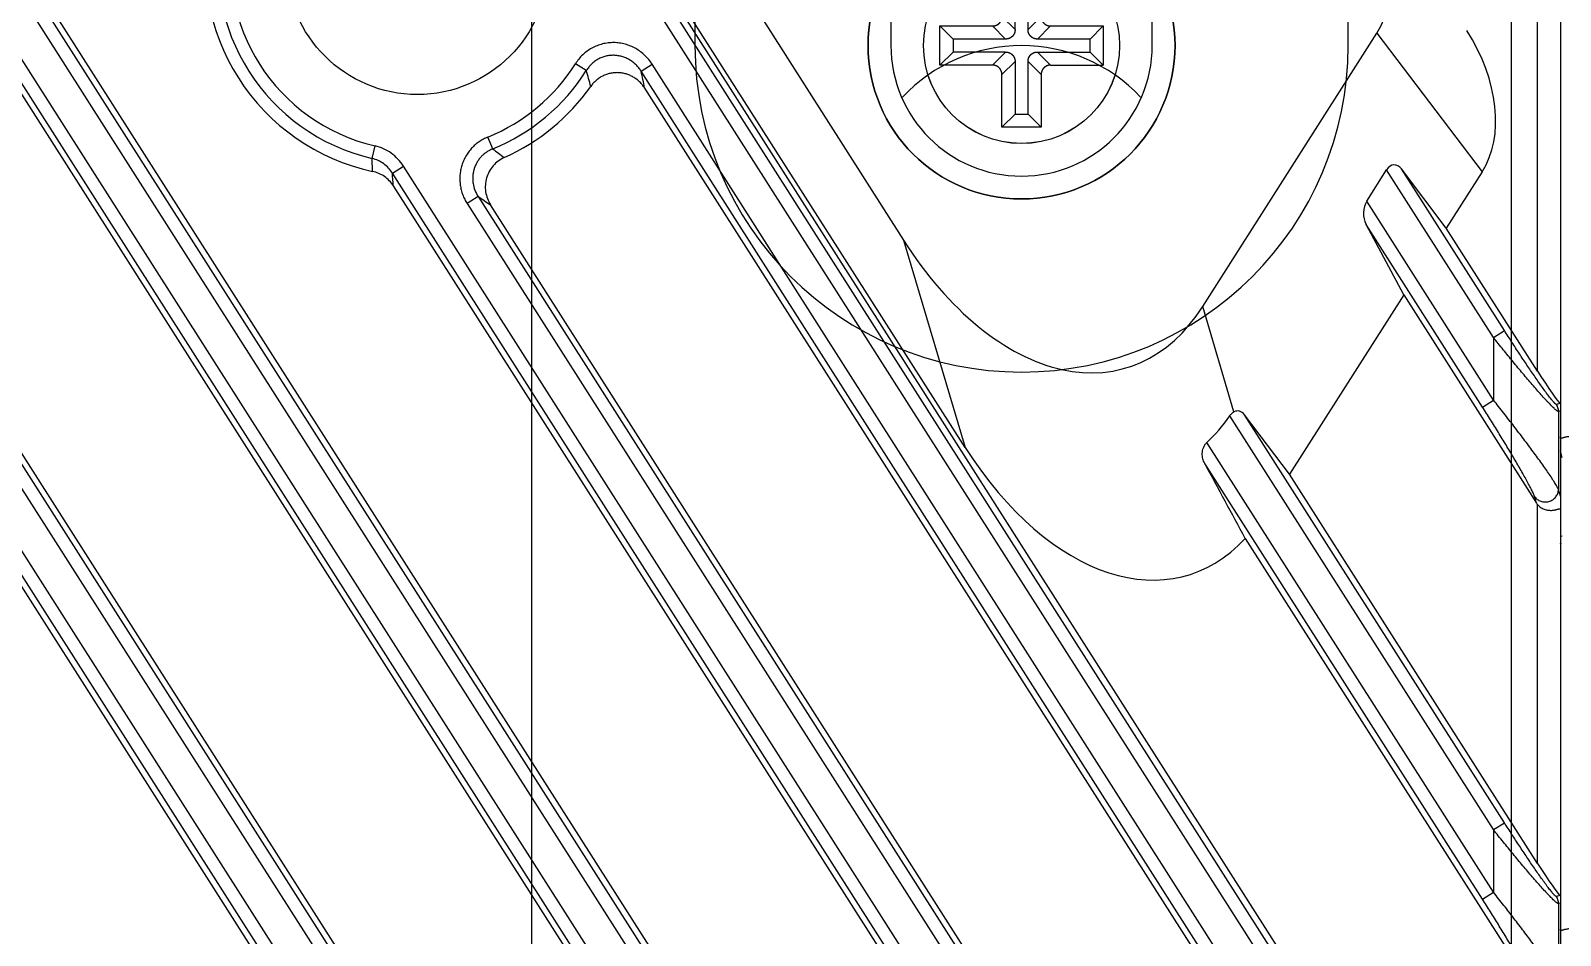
# Model space of a CAD drawing. Header units: millimetres. Extents: x 562 to 17351, y 2396 to 6995.
# Drawn here: x 14491.97 to 14538.82, y 5501.46 to 5529.18 of the extents above; entities that cross this region are included whole.
import ezdxf

# ---------------------------------------------------------------- set-up
doc = ezdxf.new("R2010")
doc.units = ezdxf.units.MM
doc.layers.add('1轮廓线', color=7, linetype='Continuous', lineweight=25)

# ---------------------------------------------------------------- blocks, each defined once
blk = doc.blocks.new('DTGCNV')
at = {"color": 7, "linetype": 'Continuous'}
for p, q in [((12716.618, 5010.197), (12716.618, 4673.197)), ((13316.618, 5010.197), (13316.618, 4672.697)), ((13241.862, 5009.497), (13311.536, 4900.131)), ((13312.208, 4903.17), (13244.47, 5009.497)), ((13251.466, 5009.497), (13315.884, 4908.381)), ((13315.918, 4912.422), (13254.074, 5009.497)), ((13273.283, 5009.497), (13315.918, 4942.573)), ((13243.417, 5008.146), (13310.257, 4903.227)), ((13244.637, 5008.146), (13310.257, 4905.143)), ((13244.973, 5008.36), (13310.593, 4905.357)), ((13314.567, 4911.538), (13253.021, 5008.146)), ((13314.567, 4913.454), (13254.241, 5008.146)), ((13314.903, 4913.668), (13254.577, 5008.36)), ((13314.567, 4943.605), (13273.45, 5008.146)), ((13314.903, 4943.819), (13273.786, 5008.36)), ((13243.081, 5007.932), (13309.921, 4903.013)), ((13314.231, 4911.324), (13252.685, 5007.932)), ((13285.713, 4993.674), (13296.506, 4976.733)), ((13298.391, 4970.387), (13283.84, 4993.228)), ((13315.918, 4972.723), (13315.918, 4984.423)), ((13305.665, 4974.703), (13311, 4983.077)), ((13311, 4983.077), (13314.224, 4978.832)), ((13286.791, 4981.931), (13286.458, 4982.141)), ((13288.47, 4981.911), (13288.806, 4982.125)), ((13314.231, 4941.474), (13288.47, 4981.911)), ((13314.567, 4941.689), (13288.806, 4982.125)), ((13288.577, 4981.395), (13315.884, 4938.532)), ((13280.234, 4979.239), (13280.323, 4979.622)), ((13283.925, 4979.532), (13283.777, 4979.896)), ((13280.247, 4978.844), (13280.234, 4979.239)), ((13280.853, 4978.792), (13281.189, 4979.006)), ((13314.231, 4926.399), (13280.853, 4978.792)), ((13314.567, 4926.613), (13281.189, 4979.006)), ((13310.686, 4977.931), (13311.296, 4978.889)), ((13314.567, 4973.755), (13311.296, 4978.889)), ((13313.125, 4977.107), (13311.749, 4978.92)), ((13314.903, 4973.969), (13311.749, 4978.92)), ((13314.224, 4978.832), (13313.125, 4977.107)), ((13280.881, 4978.4), (13315.884, 4923.457)), ((13283.478, 4978.07), (13283.142, 4977.856)), ((13283.142, 4977.856), (13314.567, 4928.529)), ((13283.478, 4978.07), (13314.903, 4928.743)), ((13315.918, 4927.497), (13283.857, 4977.823)), ((13314.567, 4971.839), (13310.686, 4977.931)), ((13314.231, 4971.625), (13310.666, 4977.22)), ((13311.821, 4975.06), (13310.666, 4977.22)), ((13296.506, 4976.733), (13298.391, 4970.387)), ((13315.918, 4972.723), (13313.125, 4977.107)), ((13311.821, 4975.06), (13308.323, 4969.57)), ((13311.821, 4975.06), (13315.884, 4968.683)), ((13306.623, 4971.477), (13305.665, 4974.703)), ((13314.567, 4973.755), (13314.903, 4973.969)), ((13314.567, 4973.755), (13314.567, 4971.839)), ((13314.231, 4971.625), (13314.567, 4971.839)), ((13316.605, 4971.737), (13316.497, 4971.705)), ((13314.567, 4958.68), (13306.492, 4971.355)), ((13308.323, 4969.57), (13306.947, 4971.382)), ((13314.903, 4958.894), (13306.947, 4971.382)), ((13316.618, 4971.508), (13316.559, 4971.491)), ((13316.559, 4971.491), (13316.559, 4969.1)), ((12716.677, 4970.077), (12716.618, 4970.279)), ((13314.567, 4956.764), (13305.792, 4970.538)), ((13314.231, 4956.55), (13305.727, 4969.898)), ((13315.918, 4957.648), (13308.323, 4969.57)), ((13315.884, 4968.683), (13315.825, 4968.885)), ((13316.618, 4968.897), (13316.559, 4969.1)), ((13315.918, 4957.648), (13315.918, 4968.636)), ((12716.618, 4967.668), (12716.677, 4967.685)), ((13306.97, 4967.6), (13315.884, 4953.608)), ((13314.567, 4958.68), (13314.903, 4958.894)), ((13314.567, 4958.68), (13314.567, 4956.764)), ((13314.231, 4956.55), (13314.567, 4956.764)), ((13316.605, 4956.662), (13316.497, 4956.63)), ((13316.618, 4956.433), (13316.559, 4956.416)), ((13316.559, 4956.416), (13316.559, 4954.024))]:
    blk.add_line(p, q, dxfattribs=at)
for centre, radius in [((13281.618, 4985.197), 4), ((13300.118, 4982.697), 3)]:
    blk.add_circle(centre, radius, dxfattribs=at)
for centre, radius, start, end in [((13281.618, 4985.197), 6.5, 167.1762, 257.8238), ((13281.618, 4985.197), 6.117, 168.0813, 256.9187), ((13281.618, 4985.197), 5.724, 168.0813, 256.9187), ((13281.618, 4985.197), 5.724, 292.1573, 327.7289), ((13281.618, 4985.197), 6.117, 292.1573, 327.7289), ((13260.536, 4974.192), 27.372, 15.3731, 16.4235), ((13250.344, 4973.729), 38.994, 11.338, 12.1117), ((13281.618, 4985.197), 6.5, 294.1626, 324.7775), ((13303.758, 5005.633), 32.781, 232.7708, 233.5427), ((13147.689, 4968.991), 133.524, 4.04112, 4.20977), ((13314.458, 5025.181), 56.384, 236.6713, 237.1307), ((13316.158, 4971.49), 0.402, 0.1282, 32.3718), ((13316.158, 4956.415), 0.402, 0.1282, 32.3718)]:
    blk.add_arc(centre, radius, start, end, dxfattribs=at)
for centre, major_axis, ratio, start_param, end_param in [((13307.844, 4986.019), (2.652, -3.493), 0.684108, 0.247768, 1.451017), ((13311.067, 4981.773), (-2.652, 3.493), 0.684108, -2.893825, -1.690575), ((13311.534, 4978.517), (0, 0.526), 0.63707, -0.698132, 0.785398), ((13310.923, 4977.559), (0, 0.526), 0.63707, 0.785398, 2.268928), ((13300.487, 4982.368), (2.835, -9.544), 0.602666, -1.127854, 0.481922), ((13315.918, 4972.837), (-0.698, 1.104), 0.046753, -4.638574, -3.259594), ((13306.731, 4970.979), (0, 0.526), 0.63707, -0.698132, 0.32795), ((13301.43, 4979.194), (-2.835, 9.544), 0.602666, -2.851522, -2.689693), ((13302.373, 4976.021), (-2.835, 9.544), 0.602666, -4.269446, -2.800254), ((13303.256, 4973.048), (-13.636, 24.957), 0.023371, -1.803611, -1.710108), ((13316.217, 4968.908), (-0.117, 0.402), 0.954439, -4.415997, -4.276035), ((13315.918, 4957.762), (-0.698, 1.104), 0.046753, -4.638574, -3.259594)]:
    blk.add_ellipse(centre, major_axis=major_axis, ratio=ratio, start_param=start_param, end_param=end_param, dxfattribs=at)
for points, knots in [([(13288.806, 4982.125), (13288.775, 4982.174), (13288.706, 4982.269), (13288.587, 4982.398), (13288.453, 4982.511), (13288.306, 4982.608), (13288.148, 4982.685), (13287.982, 4982.742), (13287.81, 4982.778), (13287.635, 4982.791), (13287.459, 4982.782), (13287.286, 4982.75), (13287.119, 4982.696), (13286.96, 4982.621), (13286.812, 4982.527), (13286.677, 4982.414), (13286.557, 4982.286), (13286.489, 4982.191), (13286.458, 4982.141)], [0, 0, 0, 0, 0.062501, 0.125004, 0.187504, 0.250005, 0.312504, 0.375003, 0.437502, 0.5, 0.562497, 0.624995, 0.687493, 0.749992, 0.812491, 0.874991, 0.937497, 1, 1, 1, 1]), ([(13288.47, 4981.911), (13288.448, 4981.946), (13288.399, 4982.015), (13288.315, 4982.108), (13288.22, 4982.191), (13288.115, 4982.262), (13288.003, 4982.32), (13287.884, 4982.363), (13287.76, 4982.39), (13287.634, 4982.401), (13287.508, 4982.396), (13287.383, 4982.373), (13287.263, 4982.335), (13287.149, 4982.28), (13287.042, 4982.211), (13286.946, 4982.129), (13286.861, 4982.036), (13286.813, 4981.967), (13286.791, 4981.931)], [0, 0, 0, 0, 0.06236, 0.124747, 0.187159, 0.249602, 0.312077, 0.374583, 0.437117, 0.499674, 0.562246, 0.624826, 0.687404, 0.74997, 0.812518, 0.87504, 0.937538, 1, 1, 1, 1]), ([(13288.577, 4981.395), (13288.555, 4981.429), (13288.508, 4981.495), (13288.425, 4981.585), (13288.332, 4981.665), (13288.231, 4981.733), (13288.122, 4981.788), (13288.007, 4981.83), (13287.888, 4981.857), (13287.766, 4981.869), (13287.644, 4981.866), (13287.523, 4981.847), (13287.405, 4981.814), (13287.293, 4981.766), (13287.187, 4981.705), (13287.09, 4981.631), (13287.003, 4981.545), (13286.952, 4981.482), (13286.928, 4981.448)], [0, 0, 0, 0, 0.062496, 0.125005, 0.187502, 0.250003, 0.312503, 0.375004, 0.437504, 0.500003, 0.562502, 0.625002, 0.687501, 0.75, 0.8125, 0.874996, 0.937504, 1, 1, 1, 1]), ([(13281.189, 4979.006), (13281.14, 4979.083), (13281.028, 4979.227), (13280.821, 4979.407), (13280.584, 4979.543), (13280.411, 4979.602), (13280.323, 4979.622)], [0, 0, 0, 0, 0.25001, 0.500004, 0.749996, 1, 1, 1, 1]), ([(13283.777, 4979.896), (13283.73, 4979.877), (13283.638, 4979.834), (13283.508, 4979.754), (13283.387, 4979.66), (13283.278, 4979.554), (13283.181, 4979.435), (13283.098, 4979.307), (13283.029, 4979.171), (13282.976, 4979.028), (13282.94, 4978.879), (13282.92, 4978.728), (13282.916, 4978.575), (13282.929, 4978.423), (13282.959, 4978.273), (13283.004, 4978.128), (13283.065, 4977.987), (13283.115, 4977.899), (13283.142, 4977.856)], [0, 0, 0, 0, 0.062496, 0.125, 0.187497, 0.249996, 0.312495, 0.374993, 0.437492, 0.499991, 0.56249, 0.624989, 0.687489, 0.749989, 0.81249, 0.874989, 0.9375, 1, 1, 1, 1]), ([(13283.925, 4979.532), (13283.892, 4979.518), (13283.825, 4979.487), (13283.732, 4979.431), (13283.645, 4979.364), (13283.566, 4979.288), (13283.496, 4979.203), (13283.437, 4979.111), (13283.388, 4979.012), (13283.351, 4978.909), (13283.325, 4978.803), (13283.312, 4978.694), (13283.311, 4978.584), (13283.325, 4978.439), (13283.372, 4978.262), (13283.439, 4978.131), (13283.478, 4978.07)], [0, 0, 0, 0, 0.062516, 0.125059, 0.18761, 0.250176, 0.312748, 0.375323, 0.437895, 0.500458, 0.56301, 0.625545, 0.688062, 0.750558, 0.875309, 1, 1, 1, 1]), ([(13280.853, 4978.792), (13280.818, 4978.847), (13280.738, 4978.951), (13280.591, 4979.081), (13280.421, 4979.181), (13280.297, 4979.224), (13280.234, 4979.239)], [0, 0, 0, 0, 0.249846, 0.499786, 0.749838, 1, 1, 1, 1]), ([(13284.279, 4979.267), (13284.214, 4979.238), (13284.09, 4979.165), (13283.933, 4979.02), (13283.81, 4978.844), (13283.728, 4978.645), (13283.692, 4978.433), (13283.701, 4978.219), (13283.755, 4978.011), (13283.819, 4977.883), (13283.857, 4977.823)], [0, 0, 0, 0, 0.125002, 0.249996, 0.374989, 0.499982, 0.624978, 0.749979, 0.874984, 1, 1, 1, 1]), ([(13280.881, 4978.4), (13280.845, 4978.456), (13280.763, 4978.561), (13280.612, 4978.691), (13280.439, 4978.789), (13280.312, 4978.83), (13280.247, 4978.844)], [0, 0, 0, 0, 0.250015, 0.500013, 0.750005, 1, 1, 1, 1]), ([(13316.497, 4971.705), (13316.495, 4971.705), (13316.492, 4971.705), (13316.488, 4971.706), (13316.482, 4971.709), (13316.474, 4971.714), (13316.464, 4971.723), (13316.452, 4971.733), (13316.438, 4971.747), (13316.423, 4971.763), (13316.4, 4971.788), (13316.369, 4971.824), (13316.33, 4971.872), (13316.287, 4971.927), (13316.241, 4971.987), (13316.193, 4972.051), (13316.125, 4972.143), (13316.037, 4972.265), (13315.929, 4972.418), (13315.819, 4972.578), (13315.706, 4972.743), (13315.593, 4972.912), (13315.478, 4973.084), (13315.363, 4973.258), (13315.248, 4973.434), (13315.094, 4973.671), (13314.979, 4973.85), (13314.903, 4973.969)], [0, 0, 0, 0, 0.001988, 0.003277, 0.004801, 0.008605, 0.013451, 0.019328, 0.026206, 0.034036, 0.042764, 0.062675, 0.085465, 0.110691, 0.137955, 0.166932, 0.197336, 0.261568, 0.329268, 0.399486, 0.471568, 0.545042, 0.619552, 0.694837, 0.77068, 0.84692, 1, 1, 1, 1]), ([(13316.559, 4971.491), (13316.557, 4971.491), (13316.552, 4971.491), (13316.544, 4971.493), (13316.535, 4971.498), (13316.523, 4971.505), (13316.51, 4971.514), (13316.489, 4971.53), (13316.459, 4971.555), (13316.42, 4971.591), (13316.375, 4971.634), (13316.326, 4971.683), (13316.273, 4971.738), (13316.216, 4971.797), (13316.135, 4971.885), (13316.028, 4972.003), (13315.894, 4972.154), (13315.755, 4972.313), (13315.612, 4972.48), (13315.466, 4972.653), (13315.318, 4972.831), (13315.169, 4973.011), (13315.019, 4973.195), (13314.817, 4973.443), (13314.667, 4973.63), (13314.567, 4973.755)], [0, 0, 0, 0, 0.002036, 0.004765, 0.008306, 0.012701, 0.017956, 0.024063, 0.038745, 0.05652, 0.077106, 0.100208, 0.125538, 0.152825, 0.181822, 0.244102, 0.310933, 0.381227, 0.454167, 0.529124, 0.605619, 0.683271, 0.76177, 0.840872, 1, 1, 1, 1]), ([(13315.825, 4968.885), (13315.823, 4968.891), (13315.819, 4968.904), (13315.808, 4968.933), (13315.791, 4968.974), (13315.766, 4969.029), (13315.736, 4969.091), (13315.702, 4969.158), (13315.651, 4969.257), (13315.58, 4969.388), (13315.488, 4969.553), (13315.39, 4969.726), (13315.286, 4969.905), (13315.178, 4970.088), (13315.067, 4970.275), (13314.914, 4970.529), (13314.717, 4970.85), (13314.477, 4971.237), (13314.313, 4971.496), (13314.231, 4971.625)], [0, 0, 0, 0, 0.005901, 0.012735, 0.028952, 0.048163, 0.069902, 0.093761, 0.1194, 0.174923, 0.234768, 0.297789, 0.363198, 0.430435, 0.499095, 0.568871, 0.710853, 0.85493, 1, 1, 1, 1]), ([(13316.559, 4969.1), (13316.557, 4969.105), (13316.553, 4969.116), (13316.541, 4969.142), (13316.522, 4969.179), (13316.494, 4969.229), (13316.46, 4969.285), (13316.422, 4969.348), (13316.362, 4969.441), (13316.278, 4969.566), (13316.167, 4969.726), (13316.046, 4969.897), (13315.917, 4970.075), (13315.782, 4970.26), (13315.641, 4970.45), (13315.446, 4970.71), (13315.194, 4971.04), (13314.884, 4971.439), (13314.673, 4971.706), (13314.567, 4971.839)], [0, 0, 0, 0, 0.00509, 0.010986, 0.025069, 0.041978, 0.061422, 0.083117, 0.106791, 0.15915, 0.216898, 0.278823, 0.34401, 0.411766, 0.481566, 0.552988, 0.699417, 0.848964, 1, 1, 1, 1]), ([(13316.618, 4971.739), (13316.618, 4971.738), (13316.618, 4971.736), (13316.618, 4971.734), (13316.617, 4971.733), (13316.615, 4971.732), (13316.613, 4971.733), (13316.611, 4971.734), (13316.608, 4971.735), (13316.606, 4971.736), (13316.605, 4971.737)], [0, 0, 0, 0, 0.134296, 0.239838, 0.325336, 0.408088, 0.50825, 0.637794, 0.80127, 1, 1, 1, 1]), ([(13306.492, 4971.355), (13306.51, 4971.38), (13306.549, 4971.427), (13306.598, 4971.464), (13306.623, 4971.477)], [0, 0, 0, 0, 0.51357, 1, 1, 1, 1]), ([(12717.318, 4970.54), (12717.303, 4970.559), (12717.269, 4970.593), (12717.21, 4970.635), (12717.147, 4970.669), (12717.082, 4970.692), (12717.017, 4970.708), (12716.954, 4970.715), (12716.895, 4970.716), (12716.84, 4970.712), (12716.797, 4970.705), (12716.766, 4970.698), (12716.739, 4970.691), (12716.714, 4970.684), (12716.69, 4970.677), (12716.676, 4970.672), (12716.662, 4970.669), (12716.651, 4970.667), (12716.64, 4970.667), (12716.632, 4970.67), (12716.625, 4970.676), (12716.621, 4970.685), (12716.619, 4970.696), (12716.618, 4970.705), (12716.618, 4970.709)], [0, 0, 0, 0, 0.092092, 0.18383, 0.274482, 0.363041, 0.448376, 0.529457, 0.605459, 0.675766, 0.739913, 0.769539, 0.797439, 0.847676, 0.869774, 0.889641, 0.907107, 0.922074, 0.934647, 0.945489, 0.956057, 0.968087, 0.982675, 1, 1, 1, 1]), ([(13305.727, 4969.898), (13305.702, 4969.944), (13305.663, 4970.044), (13305.647, 4970.18), (13305.659, 4970.293), (13305.684, 4970.381), (13305.726, 4970.466), (13305.768, 4970.516), (13305.792, 4970.538)], [0, 0, 0, 0, 0.227078, 0.464087, 0.589088, 0.719873, 0.857283, 1, 1, 1, 1]), ([(13315.825, 4968.885), (13315.836, 4968.869), (13315.862, 4968.836), (13315.908, 4968.795), (13315.96, 4968.762), (13316.018, 4968.737), (13316.079, 4968.721), (13316.142, 4968.715), (13316.206, 4968.718), (13316.268, 4968.731), (13316.328, 4968.754), (13316.383, 4968.785), (13316.433, 4968.824), (13316.476, 4968.87), (13316.511, 4968.922), (13316.538, 4968.979), (13316.554, 4969.038), (13316.559, 4969.079), (13316.559, 4969.1)], [0, 0, 0, 0, 0.061114, 0.122614, 0.184534, 0.246921, 0.309743, 0.372937, 0.436398, 0.5, 0.563602, 0.627063, 0.690257, 0.753079, 0.815466, 0.877386, 0.938886, 1, 1, 1, 1]), ([(13315.918, 4968.636), (13315.934, 4968.618), (13315.968, 4968.583), (13316.026, 4968.541), (13316.089, 4968.508), (13316.154, 4968.484), (13316.219, 4968.469), (13316.282, 4968.461), (13316.342, 4968.46), (13316.397, 4968.465), (13316.439, 4968.472), (13316.471, 4968.478), (13316.498, 4968.485), (13316.523, 4968.493), (13316.546, 4968.5), (13316.561, 4968.504), (13316.574, 4968.507), (13316.586, 4968.509), (13316.596, 4968.509), (13316.605, 4968.506), (13316.611, 4968.5), (13316.616, 4968.491), (13316.618, 4968.48), (13316.618, 4968.472), (13316.618, 4968.467)], [0, 0, 0, 0, 0.092092, 0.18383, 0.274482, 0.363041, 0.448376, 0.529457, 0.605459, 0.675766, 0.739913, 0.769539, 0.797439, 0.847676, 0.869774, 0.889641, 0.907107, 0.922074, 0.934647, 0.945489, 0.956057, 0.968087, 0.982675, 1, 1, 1, 1]), ([(12716.618, 4967.438), (12716.618, 4967.439), (12716.618, 4967.44), (12716.619, 4967.442), (12716.62, 4967.443), (12716.622, 4967.444), (12716.624, 4967.444), (12716.626, 4967.443), (12716.628, 4967.441), (12716.63, 4967.44), (12716.631, 4967.439)], [0, 0, 0, 0, 0.134296, 0.239838, 0.325336, 0.408088, 0.50825, 0.637794, 0.80127, 1, 1, 1, 1]), ([(13316.497, 4956.63), (13316.495, 4956.629), (13316.492, 4956.63), (13316.488, 4956.631), (13316.482, 4956.634), (13316.474, 4956.639), (13316.464, 4956.647), (13316.452, 4956.658), (13316.438, 4956.671), (13316.423, 4956.687), (13316.4, 4956.712), (13316.369, 4956.748), (13316.33, 4956.797), (13316.287, 4956.852), (13316.241, 4956.912), (13316.193, 4956.976), (13316.125, 4957.068), (13316.037, 4957.19), (13315.929, 4957.343), (13315.819, 4957.503), (13315.706, 4957.668), (13315.593, 4957.837), (13315.478, 4958.009), (13315.363, 4958.183), (13315.248, 4958.359), (13315.094, 4958.596), (13314.979, 4958.775), (13314.903, 4958.894)], [0, 0, 0, 0, 0.001988, 0.003277, 0.004801, 0.008605, 0.013451, 0.019328, 0.026206, 0.034036, 0.042764, 0.062675, 0.085465, 0.110691, 0.137955, 0.166932, 0.197336, 0.261568, 0.329268, 0.399486, 0.471568, 0.545042, 0.619552, 0.694837, 0.77068, 0.84692, 1, 1, 1, 1]), ([(13316.559, 4956.416), (13316.557, 4956.415), (13316.552, 4956.416), (13316.544, 4956.418), (13316.535, 4956.423), (13316.523, 4956.43), (13316.51, 4956.439), (13316.489, 4956.454), (13316.459, 4956.479), (13316.42, 4956.515), (13316.375, 4956.558), (13316.326, 4956.607), (13316.273, 4956.662), (13316.216, 4956.722), (13316.135, 4956.81), (13316.028, 4956.928), (13315.894, 4957.078), (13315.755, 4957.238), (13315.612, 4957.405), (13315.466, 4957.578), (13315.318, 4957.755), (13315.169, 4957.936), (13315.019, 4958.119), (13314.817, 4958.367), (13314.667, 4958.554), (13314.567, 4958.68)], [0, 0, 0, 0, 0.002036, 0.004765, 0.008306, 0.012701, 0.017956, 0.024063, 0.038745, 0.05652, 0.077106, 0.100208, 0.125538, 0.152825, 0.181822, 0.244102, 0.310933, 0.381227, 0.454167, 0.529124, 0.605619, 0.683271, 0.76177, 0.840872, 1, 1, 1, 1]), ([(13315.825, 4953.81), (13315.823, 4953.816), (13315.819, 4953.829), (13315.808, 4953.858), (13315.791, 4953.899), (13315.766, 4953.954), (13315.736, 4954.015), (13315.702, 4954.083), (13315.651, 4954.181), (13315.58, 4954.313), (13315.488, 4954.477), (13315.39, 4954.65), (13315.286, 4954.829), (13315.178, 4955.013), (13315.067, 4955.2), (13314.914, 4955.454), (13314.717, 4955.775), (13314.477, 4956.162), (13314.313, 4956.42), (13314.231, 4956.55)], [0, 0, 0, 0, 0.005901, 0.012735, 0.028952, 0.048163, 0.069902, 0.093761, 0.1194, 0.174923, 0.234768, 0.297789, 0.363198, 0.430435, 0.499095, 0.568871, 0.710853, 0.85493, 1, 1, 1, 1]), ([(13316.559, 4954.024), (13316.557, 4954.03), (13316.553, 4954.041), (13316.541, 4954.067), (13316.522, 4954.104), (13316.494, 4954.154), (13316.46, 4954.21), (13316.422, 4954.272), (13316.362, 4954.365), (13316.278, 4954.491), (13316.167, 4954.651), (13316.046, 4954.821), (13315.917, 4955), (13315.782, 4955.185), (13315.641, 4955.375), (13315.446, 4955.634), (13315.194, 4955.965), (13314.884, 4956.364), (13314.673, 4956.63), (13314.567, 4956.764)], [0, 0, 0, 0, 0.00509, 0.010986, 0.025069, 0.041978, 0.061422, 0.083117, 0.106791, 0.15915, 0.216898, 0.278823, 0.34401, 0.411766, 0.481566, 0.552988, 0.699417, 0.848964, 1, 1, 1, 1]), ([(13316.618, 4956.663), (13316.618, 4956.662), (13316.618, 4956.661), (13316.618, 4956.659), (13316.617, 4956.658), (13316.615, 4956.657), (13316.613, 4956.657), (13316.611, 4956.658), (13316.608, 4956.66), (13316.606, 4956.661), (13316.605, 4956.662)], [0, 0, 0, 0, 0.134296, 0.239838, 0.325336, 0.408088, 0.50825, 0.637794, 0.80127, 1, 1, 1, 1]), ([(12717.318, 4955.465), (12717.303, 4955.483), (12717.269, 4955.517), (12717.21, 4955.56), (12717.147, 4955.593), (12717.082, 4955.617), (12717.017, 4955.632), (12716.954, 4955.64), (12716.895, 4955.641), (12716.84, 4955.636), (12716.797, 4955.629), (12716.766, 4955.622), (12716.739, 4955.616), (12716.714, 4955.608), (12716.69, 4955.601), (12716.676, 4955.597), (12716.662, 4955.594), (12716.651, 4955.592), (12716.64, 4955.592), (12716.632, 4955.595), (12716.625, 4955.601), (12716.621, 4955.61), (12716.619, 4955.621), (12716.618, 4955.629), (12716.618, 4955.634)], [0, 0, 0, 0, 0.092092, 0.18383, 0.274482, 0.363041, 0.448376, 0.529457, 0.605459, 0.675766, 0.739913, 0.769539, 0.797439, 0.847676, 0.869774, 0.889641, 0.907107, 0.922074, 0.934647, 0.945489, 0.956057, 0.968087, 0.982675, 1, 1, 1, 1])]:
    blk.add_open_spline(points, degree=3, knots=knots, dxfattribs=at)
blk = doc.blocks.new('*U61')
blk.add_blockref('DTGCNV', (-13016.618, -4845.197))
blk = doc.blocks.new('*U62')
at = {"color": 0, "linetype": 'ByBlock', "lineweight": -2, "transparency": 16777216}
for p in [(1800, 1350), (2400, 1350)]:
    blk.add_blockref('*U61', p, dxfattribs=at)
blk = doc.blocks.new('rygdvx')
at = {"color": 114, "linetype": 'Continuous', "true_color": 0x139b48}
for p, q in [((14222.558, 11238.585), (14222.558, 11298.585)), ((14252.558, 10963.585), (14252.558, 11298.585)), ((14227.558, 11282.585), (14227.558, 11272.585)), ((14247.558, 11272.585), (14247.558, 11282.585)), ((14233.558, 11274.648), (14233.558, 11272.585)), ((14241.558, 11272.585), (14241.558, 11274.648))]:
    blk.add_line(p, q, dxfattribs=at)
for centre, radius, start, end in [((14237.558, 11272.585), 10, 180, 0), ((14237.558, 11272.585), 4, 180, 0), ((14237.558, 11267.585), 5, 43.1625, 136.8375)]:
    blk.add_arc(centre, radius, start, end, dxfattribs=at)
blk = doc.blocks.new('*U139')
blk.add_blockref('rygdvx', (-13946.558, -11136.347))
blk = doc.blocks.new('*U141')
at = {"color": 0, "linetype": 'ByBlock', "lineweight": -2, "transparency": 16777216}
blk.add_blockref('*U139', (1800, 0), dxfattribs=at)
blk = doc.blocks.new('TFHVNB')
at = {"layer": '1轮廓线', "linetype": 'Continuous', "lineweight": 25}
for p, q in [((11926.127, 3623.706), (11926.529, 3623.304)), ((11926.127, 3622.095), (11926.127, 3623.706)), ((11926.127, 3623.706), (11927.327, 3623.706)), ((11927.327, 3623.706), (11926.925, 3623.304)), ((11927.327, 3623.706), (11927.327, 3622.095)), ((11926.529, 3623.304), (11926.925, 3623.304)), ((11926.529, 3621.693), (11926.529, 3623.304)), ((11926.925, 3621.693), (11926.925, 3623.304)), ((11924.227, 3621.806), (11924.629, 3621.404)), ((11924.227, 3620.606), (11924.227, 3621.806)), ((11924.227, 3621.806), (11925.837, 3621.806)), ((11927.617, 3621.806), (11929.227, 3621.806)), ((11929.227, 3621.806), (11928.825, 3621.404)), ((11929.227, 3621.806), (11929.227, 3620.606)), ((11924.629, 3621.404), (11924.629, 3621.007)), ((11926.239, 3621.404), (11924.629, 3621.404)), ((11928.825, 3621.404), (11927.215, 3621.404)), ((11928.825, 3621.007), (11928.825, 3621.404)), ((11924.227, 3620.606), (11924.629, 3621.007)), ((11925.837, 3620.606), (11924.227, 3620.606)), ((11926.239, 3621.007), (11924.629, 3621.007)), ((11926.529, 3620.718), (11926.529, 3619.107)), ((11926.925, 3619.107), (11926.925, 3620.718)), ((11927.215, 3621.007), (11928.825, 3621.007)), ((11927.617, 3620.606), (11929.227, 3620.606)), ((11929.227, 3620.606), (11928.825, 3621.007)), ((11926.127, 3618.706), (11926.127, 3620.316)), ((11927.327, 3620.316), (11927.327, 3618.706)), ((11926.127, 3618.706), (11926.529, 3619.107)), ((11927.327, 3618.706), (11926.127, 3618.706)), ((11926.529, 3619.107), (11926.925, 3619.107)), ((11927.327, 3618.706), (11926.925, 3619.107))]:
    blk.add_line(p, q, dxfattribs=at)
at = {"layer": '1轮廓线', "linetype": 'Continuous', "lineweight": 13}
for p, q in [((11926.127, 3622.095), (11926.529, 3621.693)), ((11927.327, 3622.095), (11926.925, 3621.693)), ((11925.837, 3621.806), (11926.239, 3621.404)), ((11927.617, 3621.806), (11927.215, 3621.404)), ((11925.837, 3620.606), (11926.239, 3621.007)), ((11926.127, 3620.316), (11926.529, 3620.718)), ((11927.327, 3620.316), (11926.925, 3620.718)), ((11927.617, 3620.606), (11927.215, 3621.007))]:
    blk.add_line(p, q, dxfattribs=at)
at = {"layer": '1轮廓线', "linetype": 'Continuous', "lineweight": 25}
for radius in [4.7, 3]:
    blk.add_circle((11926.727, 3621.206), radius, dxfattribs=at)
for start, end in [(0, 180), (180, 0)]:
    blk.add_arc((11926.727, 3621.206), 4.7, start, end, dxfattribs=at)
for points in [[(11925.837, 3621.806), (11925.901, 3621.806), (11925.957, 3621.83), (11926.006, 3621.852), (11926.043, 3621.889), (11926.08, 3621.925), (11926.102, 3621.975), (11926.127, 3622.031), (11926.127, 3622.095)], [(11927.327, 3622.095), (11927.327, 3622.032), (11927.352, 3621.975), (11927.373, 3621.927), (11927.411, 3621.889), (11927.447, 3621.853), (11927.497, 3621.83), (11927.552, 3621.806), (11927.617, 3621.806)], [(11926.529, 3621.693), (11926.529, 3621.63), (11926.504, 3621.573), (11926.483, 3621.525), (11926.445, 3621.487), (11926.409, 3621.451), (11926.359, 3621.429), (11926.304, 3621.404), (11926.239, 3621.404)], [(11927.215, 3621.404), (11927.152, 3621.404), (11927.095, 3621.429), (11927.047, 3621.45), (11927.009, 3621.487), (11926.973, 3621.523), (11926.95, 3621.573), (11926.925, 3621.629), (11926.925, 3621.693)], [(11926.127, 3620.316), (11926.127, 3620.379), (11926.102, 3620.436), (11926.081, 3620.484), (11926.043, 3620.522), (11926.008, 3620.558), (11925.957, 3620.581), (11925.902, 3620.606), (11925.837, 3620.606)], [(11926.239, 3621.007), (11926.303, 3621.007), (11926.359, 3620.983), (11926.408, 3620.961), (11926.445, 3620.924), (11926.482, 3620.888), (11926.504, 3620.838), (11926.529, 3620.782), (11926.529, 3620.718)], [(11926.925, 3620.718), (11926.925, 3620.781), (11926.95, 3620.838), (11926.971, 3620.886), (11927.009, 3620.924), (11927.045, 3620.96), (11927.095, 3620.983), (11927.15, 3621.007), (11927.215, 3621.007)], [(11927.617, 3620.606), (11927.553, 3620.606), (11927.497, 3620.581), (11927.449, 3620.559), (11927.411, 3620.522), (11927.375, 3620.486), (11927.352, 3620.436), (11927.327, 3620.38), (11927.327, 3620.316)]]:
    blk.add_open_spline(points, degree=2, knots=[0, 0, 0, 0.25, 0.25, 0.5, 0.5, 0.75, 0.75, 1, 1, 1], dxfattribs=at)
blk = doc.blocks.new('ERTFH')
blk.add_blockref('TFHVNB', (2741.832, 2612.649))

msp = doc.modelspace()

# ---------------------------------------------------------------- block references
for name, p in [('*U141', (12431.316, 5392.479)), ('*U62', (12438.816, 4041.217)), ('ERTFH', (-146.243, -705.137))]:
    msp.add_blockref(name, p)

doc.saveas('drawing.dxf')
